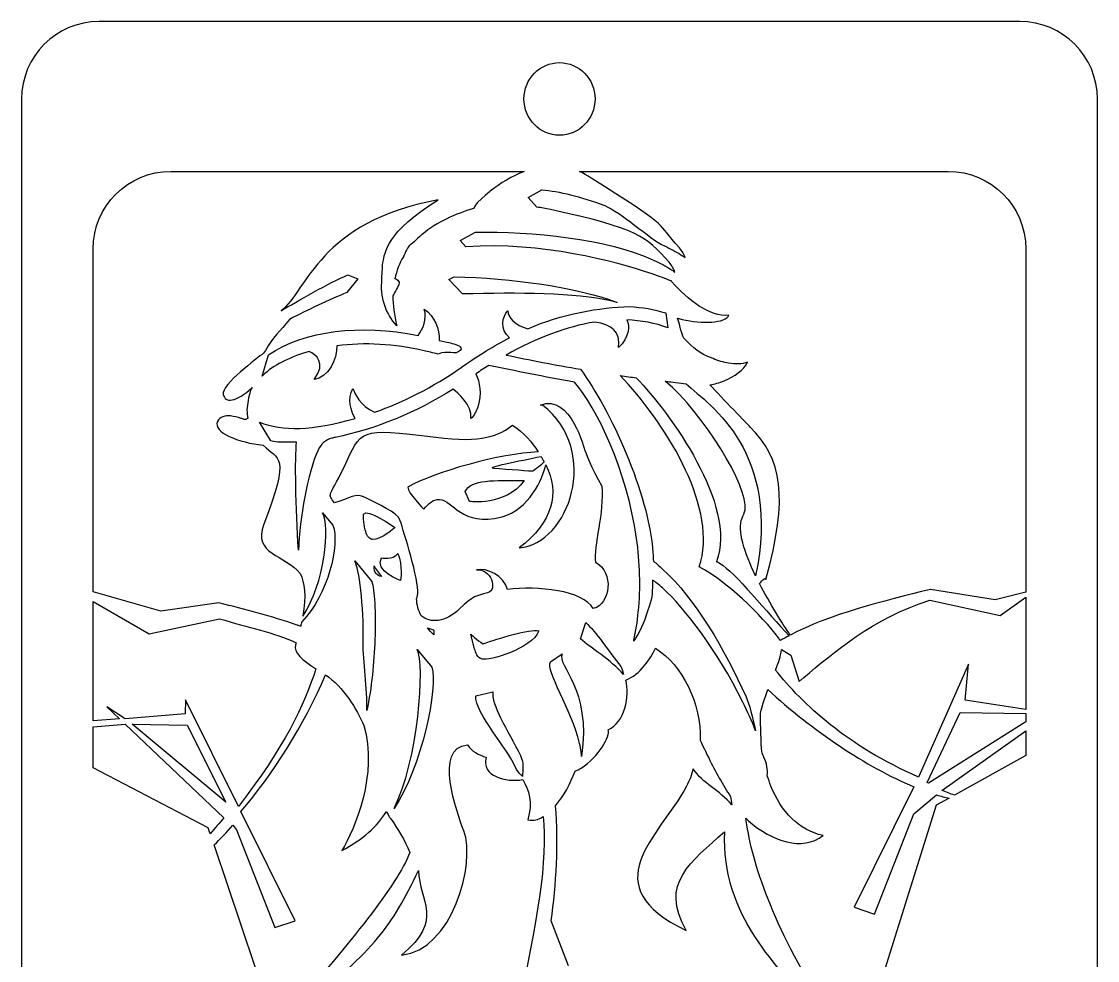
# Model space of a CAD drawing. Extents: x 1282 to 2121, y 567 to 1134.
# Drawn here: x 1282.1 to 1701.4, y 767.9 to 1133.7 of the extents above; entities that cross this region are included whole.
import ezdxf

# ---------------------------------------------------------------- set-up
doc = ezdxf.new("R2010")
doc.units = 0
doc.layers.add('H0113_Printing_0.3', color=7, linetype='CONTINUOUS')

msp = doc.modelspace()

# ---------------------------------------------------------------- linework, layer by layer
at = {"layer": 'H0113_Printing_0.3', "color": 1}
for points in [[(1671.153258, 1133.664772), (1312.324267, 1133.664772)], [(1282.125268, 1103.459772), (1282.125268, 597.190785)], [(1701.353257, 597.190785), (1701.353257, 1103.459772)], [(1340.250266, 1075.291773), (1478.004263, 1075.291773)], [(1499.587263, 1075.291773), (1643.226259, 1075.291773)], [(1464.740263, 1067.524773), (1464.727263, 1067.522773)], [(1482.856263, 1061.387773), (1479.481263, 1065.110773), (1484.877263, 1068.108773)], [(1438.289264, 1050.752774), (1438.275264, 1050.750774)], [(1455.211264, 1045.931774), (1453.030264, 1048.338774), (1458.978264, 1051.642774)], [(1358.968266, 907.191777), (1336.462267, 904.048777), (1310.044267, 911.528777), (1310.044267, 1045.081774)], [(1673.431258, 1045.081774), (1673.431258, 911.374777), (1661.465258, 908.362777), (1636.313259, 912.444777)], [(1409.256265, 1034.970774), (1413.115265, 1033.500774), (1408.928265, 1028.151774)], [(1422.565264, 1033.500774), (1422.506264, 1033.435774)], [(1427.575264, 1033.437774), (1427.635264, 1033.570774)], [(1448.650264, 1033.148774), (1450.696264, 1034.258774)], [(1453.913264, 1027.602774), (1448.650264, 1033.148774)], [(1426.830264, 1026.876774), (1426.856264, 1026.875774)], [(1533.232262, 1020.004774), (1533.910262, 1014.346775)], [(1375.827266, 995.584775), (1378.370266, 1003.826775)], [(1377.147266, 1005.579775), (1376.372266, 1004.479775)], [(1535.091262, 993.332775), (1541.087261, 992.564775)], [(1485.176263, 984.277775), (1484.323263, 984.268775)], [(1379.251266, 970.293776), (1374.809266, 977.627776)], [(1456.676264, 946.717776), (1454.941264, 950.625776)], [(1399.448265, 942.339776), (1403.486265, 937.459777)], [(1411.966265, 923.568777), (1418.581265, 915.560777)], [(1310.044267, 907.734777), (1331.831267, 895.104778), (1359.298266, 901.058777)], [(1366.645266, 827.955779), (1346.059266, 869.453778), (1345.945266, 864.000778), (1322.559267, 862.100778), (1315.407267, 866.691778), (1320.321267, 862.038778), (1310.044267, 861.251778), (1310.044267, 907.734777)], [(1635.979259, 908.220777), (1663.453258, 902.268777), (1673.431258, 909.404777), (1673.431258, 865.730778), (1649.813259, 869.318778)], [(1499.861263, 893.206778), (1501.994262, 899.518778)], [(1458.583264, 889.165778), (1457.256264, 895.011778)], [(1436.293264, 889.025778), (1442.016264, 882.169778)], [(1578.299261, 889.049778), (1581.82626, 886.890778), (1585.07926, 876.587778)], [(1488.204263, 884.307778), (1492.750263, 887.339778)], [(1649.813259, 869.318778), (1651.082259, 883.393778), (1631.679259, 839.347779)], [(1459.162264, 870.983778), (1465.723263, 872.621778)], [(1634.941259, 837.225779), (1647.906259, 864.453778), (1673.431258, 864.074778), (1673.431258, 860.837778), (1635.577259, 836.963779)], [(1310.044267, 858.927779), (1322.535267, 859.942779), (1361.012266, 823.511779)], [(1355.651266, 817.29078), (1354.842266, 819.53078), (1310.044267, 842.914779), (1310.044267, 858.927779)], [(1640.752259, 834.174779), (1673.431258, 857.380779), (1673.431258, 847.765779), (1645.608259, 832.308779)], [(1629.813259, 835.589779), (1606.52526, 788.64278), (1614.46826, 785.99178), (1629.741259, 824.988779), (1638.646259, 832.416779)], [(1643.534259, 831.155779), (1638.499259, 828.359779), (1613.84226, 749.599781)], [(1364.505266, 820.594779), (1365.911266, 818.78078), (1380.813265, 780.74078), (1388.754265, 783.38778), (1367.638266, 825.961779)], [(1388.156265, 749.599781), (1378.484266, 749.599781), (1357.180266, 812.94478)], [(1495.187263, 765.803781), (1488.463263, 783.32178)]]:
    msp.add_lwpolyline(points, dxfattribs=at)
for points in [[(1671.153258, 1133.664772)], [(1491.739263, 1117.657772)], [(1673.431258, 1045.081774)], [(1439.059264, 1021.623774)], [(1515.390262, 995.757775)], [(1466.192263, 959.617776)], [(1478.020263, 954.820776)], [(1562.882261, 940.242776)], [(1418.818265, 931.944777)], [(1422.339264, 924.798777)], [(1422.414264, 917.496777)], [(1471.489263, 912.444777)], [(1526.699262, 905.823777)], [(1440.176264, 897.520778)], [(1499.861263, 893.206778)], [(1461.560263, 885.302778)], [(1488.204263, 884.307778)], [(1361.687266, 829.562779), (1325.276267, 859.920779), (1346.688266, 859.535779)], [(1468.740263, 862.480778)], [(1427.261264, 827.171779)]]:
    msp.add_lwpolyline(points, close=True, dxfattribs=at)
for points in [[(1312.324267, 1133.664772), (1295.645268, 1133.664772), (1282.125268, 1120.141772), (1282.125268, 1103.459772)], [(1701.353257, 1103.459772), (1701.353257, 1120.141772), (1687.832258, 1133.664772), (1671.153258, 1133.664772)], [(1477.896263, 1103.515772), (1477.896263, 1111.325772), (1484.094263, 1117.657772), (1491.739263, 1117.657772)], [(1491.739263, 1117.657772), (1499.383263, 1117.657772), (1505.581262, 1111.325772), (1505.581262, 1103.515772)], [(1491.739263, 1089.373773), (1484.094263, 1089.373773), (1477.896263, 1095.705773), (1477.896263, 1103.515772)], [(1505.581262, 1103.515772), (1505.581262, 1095.705773), (1499.383263, 1089.373773), (1491.739263, 1089.373773)], [(1310.044267, 1045.081774), (1310.044267, 1061.766773), (1323.568267, 1075.291773), (1340.250266, 1075.291773)], [(1478.004263, 1075.291773), (1473.227263, 1073.367773), (1468.640263, 1070.815773), (1464.740263, 1067.524773)], [(1509.231262, 1069.460773), (1505.582262, 1071.790773), (1502.486262, 1073.790773), (1499.587263, 1075.291773)], [(1643.226259, 1075.291773), (1659.908259, 1075.291773), (1673.431258, 1061.766773), (1673.431258, 1045.081774)], [(1538.433262, 1045.513774), (1529.204262, 1055.775774), (1535.241262, 1052.845774), (1509.231262, 1069.460773)], [(1464.727263, 1067.522773), (1464.727263, 1067.522773), (1465.318263, 1068.140773), (1459.660264, 1063.018773)], [(1484.877263, 1068.108773), (1491.784263, 1067.477773), (1499.604263, 1065.670773), (1509.372262, 1061.949773)], [(1444.417264, 1064.155773), (1398.140265, 1055.704774), (1393.424265, 1028.961774), (1383.320265, 1020.989774)], [(1422.890264, 1039.491774), (1423.793264, 1043.927774), (1424.138264, 1051.543774), (1444.417264, 1064.155773)], [(1458.313264, 1060.818773), (1451.212264, 1058.818774), (1444.011264, 1055.579774), (1438.289264, 1050.752774)], [(1459.660264, 1063.018773), (1459.339264, 1062.728773), (1458.794264, 1061.754773), (1458.313264, 1060.818773)], [(1488.204263, 1060.415773), (1486.385263, 1060.811773), (1484.604263, 1061.129773), (1482.856263, 1061.387773)], [(1509.372262, 1061.949773), (1515.681262, 1059.545774), (1526.575262, 1049.087774), (1532.660262, 1046.246774)], [(1534.409262, 1039.892774), (1525.179262, 1050.154774), (1522.624262, 1052.912774), (1488.204263, 1060.415773)], [(1438.275264, 1050.750774), (1438.275264, 1050.750774), (1438.867264, 1051.367774), (1433.208264, 1046.246774)], [(1458.978264, 1051.642774), (1480.683263, 1051.864774), (1510.290262, 1049.191774), (1528.636262, 1040.626774)], [(1433.208264, 1046.246774), (1432.540264, 1045.641774), (1430.894264, 1042.066774), (1430.894264, 1042.066774)], [(1527.808262, 1035.344774), (1513.074262, 1040.361774), (1484.974263, 1047.854774), (1455.211264, 1045.931774)], [(1532.660262, 1046.246774), (1534.961262, 1045.170774), (1537.098262, 1044.019774), (1539.036262, 1042.798774)], [(1540.710261, 1041.693774), (1540.243261, 1043.028774), (1539.525262, 1044.294774), (1538.433262, 1045.513774)], [(1430.894264, 1042.066774), (1429.394264, 1039.475774), (1428.255264, 1036.607774), (1427.575264, 1033.437774)], [(1528.636262, 1040.626774), (1530.937262, 1039.549774), (1533.073262, 1038.399774), (1535.011262, 1037.178774)], [(1536.685262, 1036.072774), (1536.218262, 1037.408774), (1535.501262, 1038.674774), (1534.409262, 1039.892774)], [(1539.036262, 1042.798774), (1539.611262, 1042.437774), (1540.170261, 1042.070774), (1540.710261, 1041.693774)], [(1422.496264, 1033.435774), (1422.529264, 1034.080774), (1422.754264, 1038.454774), (1422.890264, 1039.491774)], [(1535.011262, 1037.178774), (1535.586262, 1036.817774), (1536.146262, 1036.449774), (1536.685262, 1036.072774)], [(1383.320265, 1020.989774), (1389.017265, 1024.506774), (1402.566265, 1032.116774), (1409.256265, 1034.970774)], [(1428.408264, 1015.120775), (1423.939264, 1019.849775), (1421.807264, 1026.436774), (1422.565264, 1033.500774)], [(1422.506264, 1033.435774), (1422.505264, 1033.436774), (1422.498264, 1033.434774), (1422.496264, 1033.435774)], [(1427.635264, 1033.570774), (1427.635264, 1033.570774), (1429.950264, 1032.572774), (1429.144264, 1031.056774)], [(1450.696264, 1034.258774), (1472.958263, 1033.741774), (1498.186263, 1030.251774), (1514.228262, 1024.262774)], [(1535.070262, 1032.679774), (1533.274262, 1033.397774), (1530.822262, 1034.317774), (1527.808262, 1035.344774)], [(1535.393262, 1032.551774), (1535.291262, 1032.593774), (1535.178262, 1032.639774), (1535.070262, 1032.679774)], [(1535.476262, 1032.234774), (1535.449262, 1032.343774), (1535.422262, 1032.447774), (1535.393262, 1032.551774)], [(1557.761261, 1019.258775), (1550.111261, 1018.480775), (1541.827261, 1025.280774), (1535.476262, 1032.234774)], [(1408.928265, 1028.151774), (1401.930265, 1025.163774), (1393.451265, 1021.308774), (1386.575265, 1017.656775)], [(1429.144264, 1031.056774), (1428.721264, 1030.261774), (1426.830264, 1026.876774), (1426.830264, 1026.876774)], [(1458.102264, 1027.626774), (1456.705264, 1027.591774), (1455.307264, 1027.588774), (1453.913264, 1027.602774)], [(1514.228262, 1024.262774), (1501.570262, 1027.659774), (1479.718263, 1028.166774), (1458.102264, 1027.626774)], [(1426.856264, 1026.875774), (1426.810264, 1023.281774), (1427.292264, 1019.371775), (1428.408264, 1015.120775)], [(1436.634264, 1011.358775), (1438.612264, 1013.985775), (1440.166264, 1017.629775), (1439.059264, 1021.623774)], [(1439.059264, 1021.623774), (1443.041264, 1019.019775), (1445.087264, 1013.579775), (1444.909264, 1009.476775)], [(1472.306263, 1010.517775), (1468.313263, 1013.500775), (1469.502263, 1019.098775), (1471.600263, 1020.912774)], [(1471.600263, 1020.912774), (1471.771263, 1018.515775), (1474.192263, 1015.329775), (1479.448263, 1013.994775)], [(1479.448263, 1013.994775), (1492.000263, 1019.635775), (1507.986262, 1022.462774), (1518.971262, 1022.621774)], [(1518.971262, 1022.621774), (1523.917262, 1022.376774), (1528.649262, 1021.553774), (1533.122262, 1020.137774)], [(1533.122262, 1020.137774), (1533.162262, 1020.089774), (1533.193262, 1020.052774), (1533.232262, 1020.004774)], [(1539.544262, 1017.618775), (1547.178261, 1015.756775), (1556.500261, 1016.180775), (1557.761261, 1019.258775)], [(1386.575265, 1017.656775), (1382.889265, 1013.030775), (1379.836266, 1010.476775), (1377.147266, 1005.579775)], [(1378.370266, 1003.826775), (1392.457265, 1013.389775), (1413.981265, 1015.914775), (1436.634264, 1011.358775)], [(1505.512262, 1016.595775), (1494.672263, 1014.853775), (1482.977263, 1010.498775), (1470.929263, 1003.738775)], [(1514.735262, 1006.658775), (1515.757262, 1012.825775), (1512.021262, 1015.571775), (1505.512262, 1016.595775)], [(1517.972262, 1017.428775), (1519.192262, 1014.881775), (1518.874262, 1010.621775), (1514.735262, 1006.658775)], [(1533.910262, 1014.346775), (1528.988262, 1016.207775), (1523.675262, 1017.239775), (1517.972262, 1017.428775)], [(1540.212261, 1010.351775), (1539.421262, 1011.165775), (1538.797262, 1015.070775), (1537.757262, 1018.107775)], [(1537.757262, 1018.107775), (1538.338262, 1017.930775), (1538.935262, 1017.766775), (1539.544262, 1017.618775)], [(1463.230263, 1005.367775), (1466.282263, 1007.236775), (1469.310263, 1008.951775), (1472.306263, 1010.517775)], [(1551.552261, 1002.349775), (1545.698261, 1004.740775), (1544.433261, 1006.008775), (1540.212261, 1010.351775)], [(1405.020265, 1007.347775), (1405.081265, 1002.193775), (1401.778265, 995.002775), (1396.109265, 994.210775)], [(1438.993264, 1005.426775), (1427.535264, 1008.152775), (1415.673265, 1008.712775), (1405.020265, 1007.347775)], [(1444.909264, 1009.476775), (1446.439264, 1009.119775), (1448.141264, 1008.726775), (1449.963264, 1008.311775)], [(1449.963264, 1008.311775), (1451.497264, 1007.794775), (1454.401264, 1007.034775), (1453.064264, 1005.549775)], [(1376.372266, 1004.479775), (1374.216266, 1002.579775), (1359.841266, 992.335775), (1360.726266, 988.361775)], [(1394.187265, 1005.171775), (1387.313265, 1003.226775), (1381.359265, 1000.331775), (1376.928266, 996.567775)], [(1396.109265, 994.210775), (1401.165265, 1000.733775), (1396.806265, 1003.942775), (1394.187265, 1005.171775)], [(1444.508264, 1004.131775), (1442.379264, 1004.625775), (1440.523264, 1005.062775), (1438.993264, 1005.426775)], [(1453.064264, 1005.549775), (1451.163264, 1003.436775), (1448.028264, 1005.815775), (1444.508264, 1004.131775)], [(1455.617264, 1000.421775), (1457.463264, 1001.672775), (1460.537263, 1003.724775), (1463.215263, 1005.371775)], [(1463.215263, 1005.371775), (1463.220263, 1005.370775), (1463.225263, 1005.369775), (1463.230263, 1005.367775)], [(1470.929263, 1003.738775), (1479.993263, 1001.854775), (1490.004263, 999.904775), (1499.985263, 998.195775)], [(1557.643261, 1000.568775), (1555.656261, 1000.900775), (1553.594261, 1001.516775), (1551.552261, 1002.349775)], [(1419.657265, 981.445775), (1430.804264, 985.380775), (1442.434264, 991.166775), (1453.414264, 998.907775)], [(1453.414264, 998.907775), (1454.151264, 999.427775), (1454.883264, 999.920775), (1455.617264, 1000.421775)], [(1464.211263, 999.740775), (1462.512263, 998.671775), (1460.804263, 997.556775), (1459.094264, 996.394775)], [(1497.638263, 993.221775), (1485.950263, 995.250775), (1474.293263, 997.590775), (1464.211263, 999.740775)], [(1499.985263, 998.195775), (1511.490262, 982.340775), (1526.474262, 950.436776), (1528.147262, 926.659777)], [(1555.882261, 993.716775), (1559.861261, 995.340775), (1563.548261, 997.894775), (1565.043261, 1000.940775)], [(1565.043261, 1000.940775), (1562.853261, 1000.185775), (1560.313261, 1000.124775), (1557.643261, 1000.568775)], [(1376.928266, 996.567775), (1376.547266, 996.245775), (1376.179266, 995.916775), (1375.827266, 995.584775)], [(1459.094264, 996.394775), (1460.809263, 993.447775), (1461.371263, 988.354775), (1460.037263, 983.968775)], [(1515.390262, 995.757775), (1517.599262, 995.436775), (1519.695262, 995.143775), (1521.673262, 994.879775)], [(1546.826261, 923.406777), (1552.594261, 946.173776), (1532.474262, 977.888776), (1515.390262, 995.757775)], [(1521.673262, 994.879775), (1534.841262, 980.997775), (1561.056261, 945.501776), (1552.965261, 923.253777)], [(1550.356261, 992.108775), (1552.135261, 992.417775), (1554.037261, 992.961775), (1555.882261, 993.716775)], [(1364.249266, 986.287775), (1366.192266, 986.651775), (1368.832266, 988.158775), (1372.004266, 991.064775)], [(1371.290266, 989.884775), (1370.589266, 987.343775), (1370.122266, 984.839775), (1369.937266, 982.404775)], [(1372.004266, 991.064775), (1371.751266, 990.674775), (1371.512266, 990.281775), (1371.290266, 989.884775)], [(1450.314264, 990.477775), (1435.900264, 981.380775), (1419.840265, 974.780776), (1404.409265, 971.672776)], [(1412.088265, 979.028776), (1410.613265, 981.887775), (1408.837265, 986.791775), (1411.251265, 990.737775)], [(1411.251265, 990.737775), (1411.933265, 988.830775), (1413.999265, 984.018775), (1419.657265, 981.445775)], [(1457.256264, 978.983776), (1457.835264, 984.200775), (1451.826264, 989.288775), (1450.314264, 990.477775)], [(1521.755262, 932.285777), (1517.947262, 959.332776), (1506.265262, 982.846775), (1497.638263, 993.221775)], [(1564.057261, 943.442776), (1565.381261, 952.477776), (1547.742261, 981.253775), (1532.944262, 993.541775)], [(1532.944262, 993.541775), (1533.680262, 993.466775), (1534.399262, 993.396775), (1535.091262, 993.332775)], [(1541.087261, 992.564775), (1550.771261, 983.915775), (1578.211261, 965.734776), (1568.159261, 917.792777)], [(1566.022261, 975.703776), (1564.898261, 976.807776), (1555.273261, 986.915775), (1550.356261, 992.108775)], [(1360.726266, 988.361775), (1361.096266, 986.694775), (1362.327266, 985.929775), (1364.249266, 986.287775)], [(1484.346263, 984.277775), (1496.050263, 988.914775), (1501.604262, 966.569776), (1501.604262, 966.569776)], [(1369.937266, 982.404775), (1370.296266, 980.719775), (1369.894266, 980.371775), (1370.321266, 979.035776)], [(1459.877264, 983.474775), (1459.304264, 981.802775), (1458.447264, 980.247775), (1457.256264, 978.983776)], [(1460.037263, 983.968775), (1459.985264, 983.799775), (1459.931264, 983.638775), (1459.877264, 983.474775)], [(1476.037263, 928.607777), (1495.428263, 930.211777), (1508.063262, 966.237776), (1485.176263, 984.277775)], [(1484.323263, 984.268775), (1484.332263, 984.272775), (1484.341263, 984.275775), (1484.346263, 984.277775)], [(1358.519266, 977.887776), (1356.430266, 973.706776), (1366.794266, 969.586776), (1376.308266, 968.633776)], [(1363.600266, 980.015775), (1361.445266, 980.218775), (1359.471266, 979.793776), (1358.519266, 977.887776)], [(1367.713266, 979.082776), (1366.413266, 979.505776), (1364.974266, 979.886776), (1363.600266, 980.015775)], [(1368.856266, 978.697776), (1368.491266, 978.825776), (1368.110266, 978.956776), (1367.713266, 979.082776)], [(1370.321266, 979.035776), (1369.759266, 979.220776), (1369.770266, 978.374776), (1368.856266, 978.697776)], [(1374.809266, 977.627776), (1383.885265, 974.017776), (1395.400265, 974.286776), (1412.088265, 979.028776)], [(1407.775265, 960.113776), (1414.892265, 974.678776), (1412.742265, 975.671776), (1443.521264, 971.700776)], [(1443.521264, 971.700776), (1461.617263, 969.364776), (1468.497263, 972.521776), (1473.481263, 976.459776)], [(1473.481263, 976.459776), (1477.850263, 973.428776), (1481.062263, 969.799776), (1483.489263, 966.023776)], [(1572.094261, 916.378777), (1581.10026, 948.510776), (1578.470261, 963.505776), (1566.022261, 975.703776)], [(1376.308266, 968.633776), (1382.142265, 962.660776), (1387.202265, 965.632776), (1376.556266, 937.824777)], [(1386.643265, 969.768776), (1382.954265, 969.768776), (1382.386265, 969.722776), (1379.251266, 970.293776)], [(1389.298265, 969.822776), (1388.402265, 969.791776), (1387.512265, 969.768776), (1386.643265, 969.768776)], [(1390.008265, 927.726777), (1388.957265, 944.115776), (1388.589265, 963.949776), (1389.298265, 969.822776)], [(1403.050265, 971.357776), (1400.649265, 970.695776), (1398.695265, 968.989776), (1397.655265, 966.726776)], [(1404.409265, 971.672776), (1403.812265, 971.553776), (1403.385265, 971.449776), (1403.050265, 971.357776)], [(1397.655265, 966.726776), (1393.552265, 957.790776), (1390.484265, 940.288776), (1390.008265, 927.726777)], [(1483.489263, 966.023776), (1468.789263, 965.484776), (1442.894264, 958.197776), (1432.602264, 952.333776)], [(1466.192263, 959.617776), (1462.226263, 959.989776), (1476.551263, 962.504776), (1484.537263, 964.298776)], [(1484.537263, 964.298776), (1484.954263, 963.576776), (1485.347263, 962.852776), (1485.714263, 962.127776)], [(1501.604262, 966.569776), (1501.604262, 966.569776), (1504.165262, 959.500776), (1508.235262, 952.685776)], [(1404.057265, 946.164776), (1401.451265, 950.147776), (1401.478265, 947.218776), (1407.775265, 960.113776)], [(1469.337263, 940.749776), (1479.825263, 943.452776), (1485.273263, 955.698776), (1486.380263, 961.003776)], [(1486.380263, 961.003776), (1491.916263, 949.928776), (1489.230263, 938.693777), (1476.037263, 928.607777)], [(1485.714263, 962.127776), (1484.309263, 960.475776), (1481.253263, 958.457776), (1481.253263, 958.457776)], [(1481.253263, 958.457776), (1481.253263, 958.457776), (1471.489263, 959.120776), (1466.192263, 959.617776)], [(1432.602264, 952.333776), (1432.602264, 950.018776), (1438.885264, 943.727776), (1438.885264, 943.727776)], [(1454.941264, 950.625776), (1457.477264, 955.257776), (1465.883263, 955.041776), (1478.020263, 954.820776)], [(1478.020263, 954.820776), (1470.577263, 944.722776), (1456.676264, 946.717776), (1456.676264, 946.717776)], [(1508.235262, 952.685776), (1509.207262, 942.495776), (1504.914262, 929.324777), (1505.744262, 923.038777)], [(1416.217265, 948.195776), (1412.106265, 950.250776), (1410.207265, 947.881776), (1404.057265, 946.164776)], [(1429.453264, 939.799777), (1428.629264, 942.154776), (1420.850264, 945.880776), (1416.217265, 948.195776)], [(1438.885264, 943.727776), (1440.787264, 945.830776), (1442.400264, 947.658776), (1445.010264, 947.536776)], [(1445.010264, 947.536776), (1450.307264, 947.288776), (1453.285264, 936.610777), (1469.337263, 940.749776)], [(1415.308265, 941.823776), (1416.632265, 944.390776), (1427.635264, 936.527777), (1427.635264, 936.527777)], [(1562.882261, 940.242776), (1563.318261, 941.274776), (1563.705261, 942.343776), (1564.057261, 943.442776)], [(1391.730265, 902.031777), (1400.224265, 914.762777), (1402.577265, 937.215777), (1399.448265, 942.339776)], [(1416.032265, 935.658777), (1415.308265, 938.465777), (1415.308265, 941.823776), (1415.308265, 941.823776)], [(1436.570264, 911.950777), (1436.239264, 918.902777), (1430.285264, 937.438777), (1429.453264, 939.799777)], [(1568.159261, 917.792777), (1563.839261, 926.694777), (1560.871261, 935.501777), (1562.882261, 940.242776)], [(1376.556266, 937.824777), (1372.042266, 926.038777), (1384.841265, 926.100777), (1390.691265, 918.646777)], [(1403.486265, 937.459777), (1406.081265, 929.909777), (1401.830265, 910.488777), (1391.308265, 899.874778)], [(1418.534265, 931.978777), (1417.268265, 932.269777), (1416.499265, 933.851777), (1416.032265, 935.658777)], [(1427.635264, 936.527777), (1427.635264, 936.527777), (1422.091264, 931.540777), (1418.818265, 931.944777)], [(1418.818265, 931.944777), (1418.725265, 931.955777), (1418.624265, 931.955777), (1418.534265, 931.978777)], [(1522.452262, 903.615777), (1523.439262, 913.327777), (1523.064262, 923.011777), (1521.755262, 932.285777)], [(1422.339264, 924.798777), (1422.339264, 924.798777), (1426.807264, 923.701777), (1428.794264, 926.513777)], [(1428.794264, 926.513777), (1430.779264, 921.716777), (1429.789264, 915.924777), (1429.789264, 915.924777)], [(1528.147262, 926.659777), (1528.219262, 925.605777), (1528.278262, 924.553777), (1528.331262, 923.504777)], [(1415.248265, 891.962778), (1415.521265, 906.191777), (1413.565265, 920.953777), (1411.966265, 923.568777)], [(1429.789264, 915.924777), (1429.789264, 915.924777), (1419.526265, 919.608777), (1422.339264, 924.798777)], [(1505.744262, 923.038777), (1513.191262, 919.234777), (1511.535262, 906.652777), (1504.914262, 904.998777)], [(1528.331262, 923.504777), (1528.341262, 923.497777), (1528.350262, 923.493777), (1528.363262, 923.484777)], [(1528.363262, 923.484777), (1529.491262, 922.545777), (1530.626262, 921.543777), (1531.758262, 920.510777)], [(1546.206261, 921.217777), (1546.391261, 921.802777), (1546.558261, 922.384777), (1546.713261, 922.973777)], [(1546.713261, 922.973777), (1546.743261, 923.173777), (1546.772261, 923.320777), (1546.826261, 923.406777)], [(1552.965261, 923.253777), (1553.219261, 923.183777), (1553.655261, 922.934777), (1554.456261, 922.483777)], [(1554.456261, 922.483777), (1559.513261, 919.616777), (1573.253261, 902.871777), (1581.18326, 894.428778)], [(1390.691265, 918.646777), (1392.425265, 915.156777), (1393.138265, 910.029777), (1391.730265, 902.031777)], [(1422.414264, 917.496777), (1420.636264, 917.944777), (1419.440265, 918.645777), (1419.463265, 921.587777)], [(1419.463265, 921.587777), (1420.277264, 920.184777), (1421.245264, 918.857777), (1422.414264, 917.496777)], [(1471.489263, 912.444777), (1470.164263, 917.742777), (1463.214263, 921.052777), (1459.406264, 920.060777)], [(1459.406264, 920.060777), (1464.870263, 920.721777), (1467.954263, 912.286777), (1463.654263, 911.129777)], [(1531.758262, 920.510777), (1545.083261, 908.361777), (1555.760261, 889.571778), (1564.436261, 870.556778)], [(1577.883261, 892.554778), (1569.686261, 903.413777), (1557.104261, 915.371777), (1546.206261, 921.217777)], [(1418.581265, 915.560777), (1419.657265, 912.424777), (1420.196264, 903.527777), (1419.806265, 892.883778)], [(1504.914262, 904.998777), (1500.946262, 912.115777), (1483.073263, 913.936777), (1471.489263, 912.444777)], [(1527.956262, 916.123777), (1527.992262, 912.174777), (1527.958262, 909.299777), (1526.699262, 905.823777)], [(1531.851262, 913.016777), (1530.383262, 914.347777), (1529.068262, 915.392777), (1527.956262, 916.123777)], [(1569.707261, 914.703777), (1570.961261, 916.204777), (1572.122261, 917.426777), (1572.094261, 916.378777)], [(1581.63326, 894.670778), (1578.616261, 899.190778), (1573.794261, 906.797777), (1569.707261, 914.703777)], [(1436.007264, 908.924777), (1436.430264, 909.509777), (1436.640264, 910.483777), (1436.570264, 911.950777)], [(1463.654263, 911.129777), (1459.352264, 909.969777), (1458.251264, 910.127777), (1452.787264, 904.833777)], [(1563.171261, 868.600778), (1553.032261, 888.914778), (1540.684261, 905.028777), (1531.851262, 913.016777)], [(1636.313259, 912.444777), (1617.76426, 907.915777), (1596.84526, 902.717777), (1581.63326, 894.670778)], [(1389.151265, 898.698778), (1379.579266, 901.972777), (1369.355266, 904.655777), (1358.968266, 907.191777)], [(1437.888264, 902.175777), (1436.807264, 904.226777), (1436.162264, 906.467777), (1436.007264, 908.924777)], [(1526.699262, 905.823777), (1524.941262, 900.964777), (1524.000262, 897.186778), (1521.377262, 893.444778)], [(1586.91726, 878.169778), (1598.21826, 887.533778), (1613.82326, 901.332777), (1635.979259, 908.220777)], [(1437.894264, 902.185777), (1437.894264, 902.180777), (1437.893264, 902.178777), (1437.888264, 902.175777)], [(1452.787264, 904.833777), (1447.327264, 899.538778), (1441.371264, 899.206778), (1437.894264, 902.185777)], [(1520.733262, 892.653778), (1521.516262, 896.295778), (1522.082262, 899.957778), (1522.452262, 903.615777)], [(1359.298266, 901.058777), (1370.523266, 897.568778), (1380.536265, 895.713778), (1389.149265, 891.629778)], [(1389.813265, 898.468778), (1389.591265, 898.542778), (1389.373265, 898.621778), (1389.151265, 898.698778)], [(1390.911265, 898.080778), (1390.543265, 898.206778), (1390.176265, 898.339778), (1389.813265, 898.468778)], [(1391.308265, 899.874778), (1391.186265, 899.292778), (1391.053265, 898.692778), (1390.911265, 898.080778)], [(1440.176264, 897.520778), (1440.361264, 897.468778), (1442.499264, 896.708778), (1442.695264, 896.665778)], [(1442.811264, 894.732778), (1442.628264, 894.890778), (1440.357264, 897.357778), (1440.176264, 897.520778)], [(1461.928263, 891.315778), (1467.877263, 893.323778), (1480.033263, 897.159778), (1483.735263, 896.334778)], [(1501.994262, 899.518778), (1505.810262, 896.178778), (1511.051262, 888.197778), (1515.691262, 882.372778)], [(1442.695264, 896.665778), (1442.689264, 896.559778), (1442.815264, 894.843778), (1442.811264, 894.732778)], [(1457.256264, 895.011778), (1457.256264, 895.011778), (1459.478264, 892.734778), (1461.928263, 891.315778)], [(1483.735263, 896.334778), (1480.865263, 889.165778), (1464.317263, 884.638778), (1461.560263, 885.302778)], [(1516.692262, 879.331778), (1511.752262, 885.061778), (1504.042262, 889.544778), (1499.861263, 893.206778)], [(1521.377262, 893.444778), (1521.114262, 893.069778), (1520.877262, 892.689778), (1520.653262, 892.308778)], [(1581.18326, 894.428778), (1580.04926, 893.820778), (1578.948261, 893.195778), (1577.883261, 892.554778)], [(1388.910265, 890.844778), (1387.978265, 887.863778), (1391.610265, 884.941778), (1396.772265, 881.577778)], [(1389.149265, 891.629778), (1389.070265, 891.367778), (1388.996265, 891.112778), (1388.910265, 890.844778)], [(1416.707265, 865.286778), (1416.981265, 873.730778), (1415.101265, 884.436778), (1415.248265, 891.962778)], [(1419.806265, 892.883778), (1419.482265, 884.118778), (1418.520265, 874.175778), (1416.707265, 865.286778)], [(1427.261264, 827.171779), (1436.611264, 845.185779), (1439.511264, 883.758778), (1436.293264, 889.025778)], [(1458.713264, 889.176778), (1458.623264, 889.167778), (1458.583264, 889.165778), (1458.583264, 889.165778)], [(1461.560263, 885.302778), (1459.656264, 885.760778), (1458.961264, 887.895778), (1458.713264, 889.176778)], [(1517.584262, 877.165778), (1523.078262, 879.144778), (1527.393262, 885.694778), (1529.139262, 889.519778)], [(1520.653262, 892.308778), (1520.678262, 892.423778), (1520.708262, 892.538778), (1520.733262, 892.653778)], [(1529.139262, 889.519778), (1539.623262, 883.010778), (1547.122261, 867.914778), (1546.576261, 853.769779)], [(1575.876261, 881.065778), (1577.377261, 884.877778), (1577.748261, 885.910778), (1578.299261, 889.049778)], [(1492.750263, 887.339778), (1490.523263, 882.885778), (1504.287262, 874.020778), (1500.337262, 847.377779)], [(1396.772265, 881.577778), (1392.736265, 867.948778), (1384.190265, 850.438779), (1366.645266, 827.955779)], [(1442.016264, 882.169778), (1444.578264, 874.700778), (1438.060264, 843.018779), (1427.261264, 827.171779)], [(1499.545263, 852.473779), (1496.461263, 865.827778), (1486.282263, 880.469778), (1488.204263, 884.307778)], [(1515.691262, 882.372778), (1515.876262, 882.117778), (1516.309262, 880.655778), (1516.692262, 879.331778)], [(1631.679259, 839.347779), (1603.84226, 851.489779), (1586.56326, 867.698778), (1575.876261, 881.065778)], [(1367.638266, 825.961779), (1379.703266, 840.135779), (1392.535265, 859.832779), (1400.529265, 879.183778)], [(1400.529265, 879.183778), (1400.538265, 879.185778), (1400.540265, 879.186778), (1400.549265, 879.189778)], [(1400.549265, 879.189778), (1407.464265, 874.537778), (1412.915265, 865.686778), (1415.442265, 859.487779)], [(1510.647262, 857.826779), (1517.289262, 860.462778), (1519.086262, 870.987778), (1517.584262, 877.165778)], [(1585.07926, 876.587778), (1585.32926, 876.813778), (1585.58926, 877.039778), (1585.84826, 877.262778)], [(1585.84826, 877.262778), (1586.19826, 877.567778), (1586.55626, 877.869778), (1586.91726, 878.169778)], [(1465.723263, 872.621778), (1465.500263, 870.335778), (1466.804263, 866.144778), (1468.740263, 862.480778)], [(1570.081261, 864.178778), (1570.763261, 867.348778), (1571.805261, 870.464778), (1572.928261, 873.470778)], [(1572.928261, 873.470778), (1589.77426, 857.799779), (1611.53126, 843.159779), (1629.813259, 835.589779)], [(1465.797263, 856.968779), (1462.041263, 862.487778), (1458.840264, 867.720778), (1459.162264, 870.983778)], [(1568.170261, 857.432779), (1566.681261, 861.193778), (1564.998261, 864.932778), (1563.171261, 868.600778)], [(1564.436261, 870.556778), (1565.656261, 867.877778), (1566.979261, 862.467778), (1568.170261, 857.432779)], [(1570.445261, 850.638779), (1570.256261, 854.911779), (1569.947261, 862.144778), (1570.081261, 864.178778)], [(1415.442265, 859.487779), (1421.191264, 840.714779), (1411.913265, 818.90878), (1406.951265, 810.82078)], [(1468.740263, 862.480778), (1471.255263, 857.714779), (1474.061263, 852.582779), (1476.533263, 847.729779)], [(1472.635263, 846.911779), (1470.598263, 850.115779), (1468.092263, 853.593779), (1465.797263, 856.968779)], [(1500.220262, 842.847779), (1506.987262, 847.299779), (1511.689262, 855.290779), (1510.647262, 857.826779)], [(1454.443264, 818.43178), (1451.801264, 825.399779), (1442.608264, 851.097779), (1455.891264, 851.857779)], [(1455.891264, 851.857779), (1457.506264, 849.479779), (1460.207263, 847.897779), (1463.214263, 847.069779)], [(1500.156262, 849.152779), (1500.009262, 850.244779), (1499.802263, 851.352779), (1499.545263, 852.473779)], [(1546.576261, 853.769779), (1547.627261, 851.440779), (1548.728261, 849.116779), (1549.870261, 846.823779)], [(1463.214263, 847.069779), (1461.071263, 839.718779), (1470.849263, 837.253779), (1477.449263, 838.355779)], [(1476.558263, 840.396779), (1474.920263, 841.691779), (1474.210263, 844.436779), (1472.635263, 846.911779)], [(1476.533263, 847.729779), (1477.984263, 844.880779), (1477.439263, 841.888779), (1477.308263, 839.607779)], [(1500.337262, 847.377779), (1500.295262, 847.963779), (1500.237262, 848.555779), (1500.156262, 849.152779)], [(1570.677261, 848.843779), (1570.587261, 849.436779), (1570.518261, 850.038779), (1570.445261, 850.638779)], [(1571.387261, 847.123779), (1571.121261, 847.694779), (1570.889261, 848.267779), (1570.677261, 848.843779)], [(1572.698261, 839.905779), (1572.926261, 842.211779), (1572.552261, 844.605779), (1571.387261, 847.123779)], [(1497.789263, 841.604779), (1498.636263, 841.972779), (1499.443263, 842.390779), (1500.220262, 842.847779)], [(1549.870261, 846.823779), (1552.543261, 841.467779), (1555.422261, 836.320779), (1558.339261, 831.789779)], [(1477.308263, 839.607779), (1477.135263, 839.867779), (1476.889263, 840.133779), (1476.558263, 840.396779)], [(1490.237263, 828.197779), (1493.433263, 831.936779), (1496.005263, 837.004779), (1497.789263, 841.604779)], [(1543.855261, 842.570779), (1543.260261, 840.228779), (1542.393261, 837.960779), (1541.234261, 835.826779)], [(1558.878261, 828.560779), (1554.122261, 834.210779), (1547.553261, 836.877779), (1543.855261, 842.570779)], [(1574.126261, 835.885779), (1573.601261, 837.186779), (1573.129261, 838.529779), (1572.698261, 839.905779)], [(1477.449263, 838.355779), (1479.812263, 834.526779), (1481.321263, 829.315779), (1479.430263, 822.736779)], [(1541.234261, 835.826779), (1530.199262, 815.52378), (1504.533262, 797.24878), (1541.157261, 779.592781)], [(1594.44426, 816.61278), (1584.91426, 818.55778), (1578.117261, 825.999779), (1574.126261, 835.885779)], [(1635.577259, 836.963779), (1635.365259, 837.049779), (1635.157259, 837.137779), (1634.941259, 837.225779)], [(1558.339261, 831.789779), (1558.501261, 830.719779), (1558.684261, 829.643779), (1558.878261, 828.560779)], [(1638.646259, 832.416779), (1640.329259, 831.913779), (1641.958259, 831.489779), (1643.534259, 831.155779)], [(1645.608259, 832.308779), (1644.011259, 832.861779), (1642.293259, 833.597779), (1640.752259, 834.174779)], [(1406.951265, 810.82078), (1415.032265, 814.90478), (1420.578264, 820.089779), (1424.330264, 825.920779)], [(1424.330264, 825.920779), (1424.462264, 825.631779), (1424.925264, 824.768779), (1425.152264, 824.348779)], [(1488.463263, 783.32178), (1490.505263, 797.51278), (1491.349263, 813.36878), (1490.237263, 828.197779)], [(1361.012266, 823.511779), (1359.130266, 821.207779), (1357.718266, 819.69678), (1355.651266, 817.29078)], [(1425.152264, 824.348779), (1425.149264, 824.345779), (1425.148264, 824.343779), (1425.146264, 824.341779)], [(1425.146264, 824.341779), (1425.168264, 824.303779), (1425.192264, 824.268779), (1425.215264, 824.230779)], [(1425.215264, 824.230779), (1425.220264, 824.221779), (1425.227264, 824.207779), (1425.231264, 824.199779)], [(1425.231264, 824.199779), (1425.231264, 824.199779), (1425.232264, 824.200779), (1425.233264, 824.201779)], [(1425.233264, 824.201779), (1425.471264, 823.808779), (1425.717264, 823.424779), (1425.981264, 823.068779)], [(1425.981264, 823.068779), (1428.713264, 819.36878), (1431.442264, 814.89178), (1433.403264, 809.99278)], [(1485.325263, 824.003779), (1487.406263, 807.80778), (1482.764263, 781.57378), (1475.669263, 749.599781)], [(1479.430263, 822.736779), (1482.052263, 822.425779), (1483.100263, 822.399779), (1485.325263, 824.003779)], [(1564.527261, 822.321779), (1564.475261, 822.689779), (1564.425261, 823.052779), (1564.380261, 823.416779)], [(1564.380261, 823.416779), (1564.705261, 823.023779), (1565.028261, 822.646779), (1565.350261, 822.281779)], [(1594.78926, 749.599781), (1574.679261, 782.15478), (1566.885261, 805.41878), (1564.527261, 822.321779)], [(1565.350261, 822.281779), (1574.697261, 814.34778), (1586.28626, 810.25678), (1594.44426, 816.61278)], [(1357.180266, 812.94478), (1359.398266, 814.97378), (1362.132266, 818.02078), (1364.505266, 820.594779)], [(1430.198264, 770.048781), (1449.834264, 771.813781), (1459.297264, 805.63378), (1454.443264, 818.43178)], [(1541.157261, 779.592781), (1530.461262, 798.08578), (1543.093261, 806.28878), (1556.011261, 818.06278)], [(1556.011261, 818.06278), (1554.437261, 785.37578), (1577.615261, 764.712781), (1589.94526, 749.599781)], [(1433.403264, 809.99278), (1428.628264, 797.23378), (1409.452265, 774.131781), (1388.156265, 749.599781)], [(1391.956265, 749.599781), (1419.889265, 772.736781), (1426.057264, 780.64378), (1436.818264, 802.99978)], [(1436.818264, 802.99978), (1437.058264, 790.95278), (1447.002264, 783.83678), (1430.198264, 770.048781)]]:
    msp.add_open_spline(points, degree=3, dxfattribs=at)

doc.saveas('drawing.dxf')
